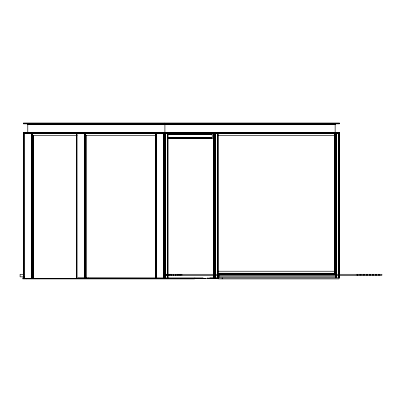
<?xml version="1.0" encoding="UTF-8"?>
<svg xmlns="http://www.w3.org/2000/svg" width="402" height="402" viewBox="0 0 402 402"><rect width="100%" height="100%" fill="white"/><g stroke="black" fill="none" stroke-linecap="round" stroke-linejoin="round"><path stroke-width="0.6" d="M211.296 138.529C212.658 137.564 212.487 134.72 211.472 133.464M207.372 278.375L207.407 277.973M218.376 277.199L217.703 278.375M339.167 132.786L339.595 133.424L23.341 133.424L23.768 132.786M27.416 132.786L27.783 132.479L27.783 124.163L27.416 123.856M335.575 132.786L335.147 132.479L335.147 124.163L335.575 123.856M339.167 123.856L339.595 123.112L23.341 123.112L23.768 123.856M27.773 132.559L335.152 132.519M339.579 123.625L23.346 123.59M164.282 132.786L164.212 133.424M86.234 278.033L85.757 278.375M339.534 123.7L23.371 123.665M202.678 278.375L203.156 278.033L77.822 278.033L78.3 278.375M27.698 132.665L335.238 132.665M164.91 132.786L164.91 123.856M23.341 123.218L339.595 123.218M23.341 123.55L339.595 123.55M23.432 123.736L339.504 123.736M23.552 123.811L339.378 123.811M27.663 123.942L335.313 123.916M27.728 124.007L335.208 124.007M27.773 124.082L335.162 124.082M27.783 124.163L335.147 124.163M27.753 132.6L335.183 132.6M27.522 132.76L335.414 132.76M23.507 132.851L339.469 132.876M23.396 132.941L339.534 132.941M23.356 133.012L339.589 133.052M23.341 133.092L339.595 133.092M168.021 133.464L211.552 133.514M167.564 133.58L211.633 133.58M167.634 133.665L211.708 133.665M167.704 133.771L211.774 133.771M167.76 133.881L211.834 133.881M167.81 134.012L211.879 134.012M167.85 134.147L211.919 134.147M167.875 134.293L211.949 134.293M167.895 134.444L211.965 134.444M167.905 134.6L211.97 134.6M32.451 135.464L77.204 135.464M156.448 135.464L85.269 135.464L85.269 133.424M217.412 135.464L334.328 135.464M167.905 137.353L211.97 137.353M167.895 137.509L211.965 137.509M167.875 137.66L211.949 137.66M167.85 137.806L211.919 137.806M167.81 137.941L211.879 137.941M167.76 138.067L211.834 138.067M167.704 138.182L211.774 138.182M167.634 138.288L211.708 138.288M167.564 138.368L211.633 138.368M168.106 138.439L211.552 138.439M167.594 138.529L213.527 138.529L213.527 278.375M217.412 271.229L334.328 271.229M217.412 273.27L334.71 273.28L335.293 274.29M217.703 273.27L334.881 273.36M217.879 273.31L334.961 273.43M218.04 273.43L335.037 273.516M218.115 273.516L335.102 273.616M218.18 273.616L335.157 273.732M218.241 273.732L335.208 273.857M218.286 273.857L335.248 273.998M218.326 273.998L335.278 274.144M23.864 274.29L20.1 274.29L20.1 276.842L24.21 276.842M165.006 274.29L381.9 274.29L381.9 275.315L165.006 275.315M218.964 276.842L335.886 276.842M23.994 277.862L22.743 277.862L22.743 278.887L194.548 278.887L194.548 278.631L26.557 278.631L26.557 278.887M339.112 277.862L218.964 277.862L218.964 275.124M218.527 278.033L209.774 278.033L210.251 278.375M77.893 278.134L205.553 278.375M207.372 278.144L218.628 278.144M77.963 278.219L203.015 278.219M209.909 278.219L218.663 278.219M78.043 278.284L202.935 278.284M209.99 278.284L218.743 278.284M218.683 278.375L23.803 278.375L23.818 133.424M168.212 132.786L168.388 133.424M166.704 132.786L166.554 132.479M195.221 278.375L194.744 278.033M164.277 123.851L164.212 123.112M88.596 277.973L88.631 278.375M379.815 274.29L379.815 275.315M378.769 274.29L378.769 275.315M376.679 274.29L376.679 275.315M375.639 274.29L375.639 275.315M373.548 274.29L373.548 275.315M372.503 274.29L372.503 275.315M370.418 274.29L370.418 275.315M369.373 274.29L369.373 275.315M367.287 274.29L367.287 275.315M366.242 274.29L366.242 275.315M364.152 274.29L364.152 275.315M363.112 274.29L363.112 275.315M361.021 274.29L361.021 275.315M359.976 274.29L359.976 275.315M357.891 274.29L357.891 275.315M357.056 274.29L357.056 275.315M339.077 133.424L339.112 278.887L218.376 278.887L218.376 275.079M339.022 133.424L339.022 277.747M338.946 133.424L338.946 277.747M338.856 133.424L338.856 277.747M338.75 133.424L338.75 277.747M338.63 133.424L338.63 277.747M336.379 133.424L336.379 277.747M336.248 133.424L336.248 277.747M336.107 133.424L336.107 277.747M335.956 133.424L335.956 277.747M335.886 275.124L335.886 277.862M335.806 133.424L335.806 274.611M335.655 133.424L335.655 274.611M335.499 133.424L335.499 274.611M335.353 133.424L335.353 274.611M335.208 133.424L335.208 274.611M335.072 133.424L335.072 274.611M334.951 133.424L334.951 273.983M334.836 133.424L334.836 273.983M334.74 133.424L334.74 273.983M334.328 133.424L334.328 273.27M222.195 277.862L222.195 278.887M217.979 133.424L218.005 278.375M217.899 133.424L217.924 278.375M217.819 133.424L217.849 278.375M217.758 133.424L217.758 278.375M217.653 133.424L217.653 278.375M217.537 133.424L217.537 278.375M215.281 133.424L215.281 278.375M215.15 133.424L215.15 278.375M215.01 133.424L215.01 278.375M214.859 133.424L214.859 278.375M214.708 133.424L214.708 278.375M214.557 133.424L214.557 278.375M214.402 133.424L214.402 278.375M214.256 133.424L214.256 278.375M214.11 133.424L214.11 278.375M213.975 133.424L213.975 278.375M213.854 133.424L213.854 278.375M213.738 133.424L213.738 278.375M213.643 133.424L213.643 278.375M181.88 274.29L181.88 275.315M180.413 274.29L180.413 275.315M179.679 274.29L179.679 275.315M178.212 274.29L178.212 275.315M177.478 274.29L177.478 275.315M176.011 274.29L176.011 275.315M175.277 274.29L175.277 275.315M173.81 274.29L173.81 275.315M173.076 274.29L173.076 275.315M171.609 274.29L171.609 275.315M170.875 274.29L170.875 275.315M169.408 274.29L169.408 275.315M168.674 274.29L168.674 275.315M167.905 133.424L167.895 278.375M167.815 133.424L167.855 278.375M167.74 133.424L167.74 278.375M167.649 133.424L167.649 278.375M167.544 133.424L167.544 278.375M167.428 133.424L167.428 278.375M167.207 274.29L167.207 275.315M166.473 274.29L166.473 275.315M165.172 133.424L165.172 278.375M165.041 133.424L165.041 278.375M164.9 133.424L164.9 278.375M164.75 133.424L164.75 278.375M164.599 133.424L164.599 278.375M164.448 133.424L164.448 278.375M164.292 133.424L164.292 278.375M164.147 133.424L164.147 278.375M164.001 133.424L164.001 278.375M163.865 133.424L163.865 278.375M163.745 133.424L163.745 278.375M163.634 133.424L163.634 278.375M163.534 133.424L163.534 278.375M156.142 133.424L156.082 278.375M156.001 133.424L156.051 278.375M155.976 133.424L155.941 278.375M155.87 133.424L155.896 278.375M155.71 133.424L155.71 135.464M86.013 135.464L86.013 278.375M85.927 135.308L85.927 278.375M85.792 135.308L85.792 278.375M85.651 135.308L85.651 278.375M85.505 135.308L85.505 278.375M85.355 133.424L85.355 278.375M85.199 133.424L85.199 278.375M85.048 133.424L85.048 278.375M84.897 133.424L84.897 278.375M84.757 133.424L84.757 278.375M84.621 133.424L84.621 278.375M84.495 133.424L84.495 278.375M84.385 133.424L84.385 278.375M84.289 133.424L84.289 278.375M76.898 133.424L76.898 278.375M76.837 133.424L76.802 278.375M76.757 278.375L76.692 133.424L76.626 278.375M76.465 133.424L76.465 135.464M33.19 135.464L33.19 278.375M33.105 135.308L33.105 278.375M32.974 135.308L32.974 278.375M32.833 135.308L32.833 278.375M32.688 133.424L32.688 278.375M32.537 133.424L32.537 278.375M32.381 133.424L32.381 278.375M32.23 133.424L32.23 278.375M32.08 133.424L32.08 278.375M31.939 133.424L31.939 278.375M31.803 133.424L31.803 278.375M31.678 133.424L31.678 278.375M31.567 133.424L31.567 278.375M31.472 133.424L31.472 278.375M24.014 133.424L24.014 278.375M23.934 133.424L23.934 278.375L23.859 133.424"/></g></svg>
